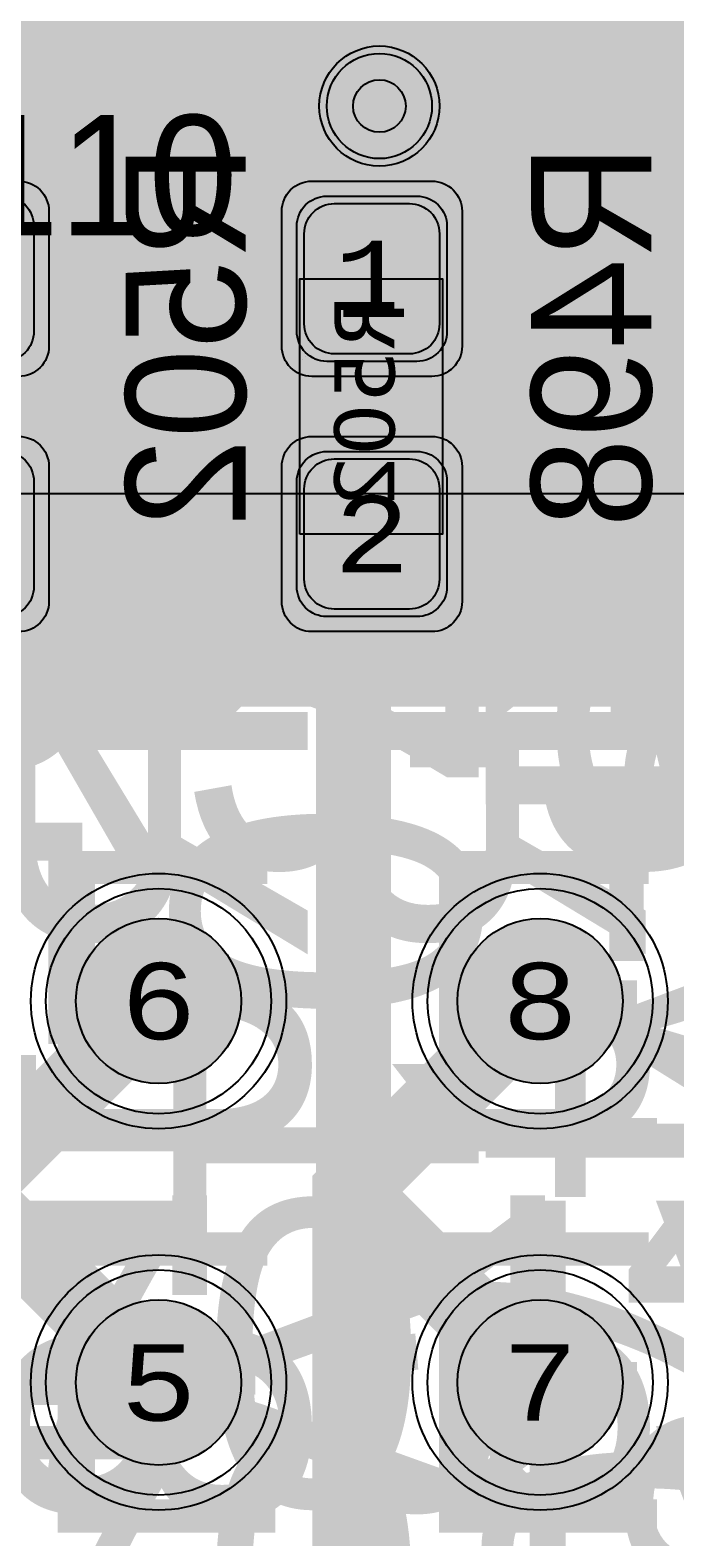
# Model space of a CAD drawing. Extents: x -28 to 199, y -61 to 255.
# Drawn here: x 114.97 to 119.27, y 143.47 to 153.51 of the extents above; entities that cross this region are included whole.
import ezdxf
from ezdxf.enums import TextEntityAlignment as Align

# ---------------------------------------------------------------- set-up
doc = ezdxf.new("R2010")
doc.units = 0
doc.header["$MEASUREMENT"] = 0
for name, color, linetype in [('ASSEMBLY_OUTLINES_BTM', 191, 'CONTINUOUS'), ('ASSEMBLY_OUTLINES_TOP', 102, 'CONTINUOUS'), ('ASSEMBLY_PART_NUMBERS_BTM', 191, 'CONTINUOUS'), ('ASSEMBLY_PART_NUMBERS_TOP', 102, 'CONTINUOUS'), ('ASSEMBLY_REF_DES_BTM', 191, 'CONTINUOUS'), ('DRILL_DRAWING', 21, 'CONTINUOUS'), ('GENERATED_SILKSCREEN_BTM', 255, 'CONTINUOUS'), ('GENERATED_SILKSCREEN_TOP', 140, 'CONTINUOUS'), ('PART_HOLES_LAYER_2', 30, 'CONTINUOUS'), ('PART_HOLES_LAYER_3', 30, 'CONTINUOUS'), ('PART_HOLES_LAYER_BOTTOM', 30, 'CONTINUOUS'), ('PART_HOLES_LAYER_TOP', 30, 'CONTINUOUS'), ('PART_PADS_LAYER_2', 230, 'CONTINUOUS'), ('PART_PADS_LAYER_3', 81, 'CONTINUOUS'), ('PART_PADS_LAYER_BOTTOM', 10, 'CONTINUOUS'), ('PART_PADS_LAYER_TOP', 150, 'CONTINUOUS'), ('PART_PADS_SMD_BTM', 10, 'CONTINUOUS'), ('PIN_NUMBERS_BTM', 8, 'CONTINUOUS'), ('PIN_NUMBERS_TOP', 8, 'CONTINUOUS'), ('PLACEMENT_OUTLINES_BTM', 222, 'CONTINUOUS'), ('PLACEMENT_OUTLINES_TOP', 130, 'CONTINUOUS'), ('PLANE_DATA_LAYER_TOP', 150, 'CONTINUOUS'), ('PLANE_SHAPES_LAYER_2', 230, 'CONTINUOUS'), ('PLANE_SHAPES_LAYER_3', 81, 'CONTINUOUS'), ('PLANE_SHAPES_LAYER_TOP', 150, 'CONTINUOUS'), ('SILKSCREEN_OUTLINES_BTM', 211, 'CONTINUOUS'), ('SILKSCREEN_OUTLINES_TOP', 150, 'CONTINUOUS'), ('SILKSCREEN_REF_DES_BTM', 211, 'CONTINUOUS'), ('SILKSCREEN_REF_DES_TOP', 150, 'CONTINUOUS'), ('SOLDERMASK_PADS_BTM', 12, 'CONTINUOUS'), ('SOLDERMASK_PADS_TOP', 180, 'CONTINUOUS'), ('SOLDERPASTE_PADS_BTM', 12, 'CONTINUOUS'), ('TRACES_LAYER_3', 81, 'CONTINUOUS'), ('TRACES_LAYER_BOTTOM', 10, 'CONTINUOUS'), ('TRACES_LAYER_TOP', 150, 'CONTINUOUS'), ('VIA_HOLES_LAYER_2', 30, 'CONTINUOUS'), ('VIA_HOLES_LAYER_3', 30, 'CONTINUOUS'), ('VIA_HOLES_LAYER_BOTTOM', 30, 'CONTINUOUS'), ('VIA_HOLES_LAYER_TOP', 30, 'CONTINUOUS'), ('VIA_PADS_LAYER_2', 230, 'CONTINUOUS'), ('VIA_PADS_LAYER_3', 81, 'CONTINUOUS'), ('VIA_PADS_LAYER_BOTTOM', 10, 'CONTINUOUS'), ('VIA_PADS_LAYER_TOP', 150, 'CONTINUOUS')]:
    doc.layers.add(name, color=color, linetype=linetype)
doc.styles.add('COURIER_NEW', font='COUR.TTF')
doc.styles.add('VERDANA', font='verdana.TTF')
doc.styles.add('VERIBEST_GERBER_0', font='txt')

msp = doc.modelspace()

# ---------------------------------------------------------------- hatches: boundary and pattern name
at = {"layer": 'PART_HOLES_LAYER_2'}
h = msp.add_hatch(color=256, dxfattribs=at)
edge = h.paths.add_edge_path()
edge.add_arc((115.83, 147.04), 0.55, 0, 360)
h = msp.add_hatch(color=256, dxfattribs=at)
edge = h.paths.add_edge_path()
edge.add_arc((118.37, 147.04), 0.55, 0, 360)
h = msp.add_hatch(color=256, dxfattribs=at)
edge = h.paths.add_edge_path()
edge.add_arc((115.83, 144.5), 0.55, 0, 360)
h = msp.add_hatch(color=256, dxfattribs=at)
edge = h.paths.add_edge_path()
edge.add_arc((118.37, 144.5), 0.55, 0, 360)
at = {"layer": 'PART_HOLES_LAYER_3'}
h = msp.add_hatch(color=256, dxfattribs=at)
edge = h.paths.add_edge_path()
edge.add_arc((115.83, 147.04), 0.55, 0, 360)
h = msp.add_hatch(color=256, dxfattribs=at)
edge = h.paths.add_edge_path()
edge.add_arc((118.37, 147.04), 0.55, 0, 360)
h = msp.add_hatch(color=256, dxfattribs=at)
edge = h.paths.add_edge_path()
edge.add_arc((115.83, 144.5), 0.55, 0, 360)
h = msp.add_hatch(color=256, dxfattribs=at)
edge = h.paths.add_edge_path()
edge.add_arc((118.37, 144.5), 0.55, 0, 360)
at = {"layer": 'PART_HOLES_LAYER_BOTTOM'}
h = msp.add_hatch(color=256, dxfattribs=at)
edge = h.paths.add_edge_path()
edge.add_arc((115.83, 147.04), 0.55, 0, 360)
h = msp.add_hatch(color=256, dxfattribs=at)
edge = h.paths.add_edge_path()
edge.add_arc((118.37, 147.04), 0.55, 0, 360)
h = msp.add_hatch(color=256, dxfattribs=at)
edge = h.paths.add_edge_path()
edge.add_arc((115.83, 144.5), 0.55, 0, 360)
h = msp.add_hatch(color=256, dxfattribs=at)
edge = h.paths.add_edge_path()
edge.add_arc((118.37, 144.5), 0.55, 0, 360)
at = {"layer": 'PART_HOLES_LAYER_TOP'}
h = msp.add_hatch(color=256, dxfattribs=at)
edge = h.paths.add_edge_path()
edge.add_arc((115.83, 147.04), 0.55, 0, 360)
h = msp.add_hatch(color=256, dxfattribs=at)
edge = h.paths.add_edge_path()
edge.add_arc((118.37, 147.04), 0.55, 0, 360)
h = msp.add_hatch(color=256, dxfattribs=at)
edge = h.paths.add_edge_path()
edge.add_arc((115.83, 144.5), 0.55, 0, 360)
h = msp.add_hatch(color=256, dxfattribs=at)
edge = h.paths.add_edge_path()
edge.add_arc((118.37, 144.5), 0.55, 0, 360)
at = {"layer": 'PLANE_DATA_LAYER_TOP'}
h = msp.add_hatch(color=256, dxfattribs=at)
h.paths.add_polyline_path([(133, 153.853893, -0.1385740107174842), (132.988731, 153.814013, 0.2825710428868531), (132.988731, 153.185987, -0.1385740107174842), (133, 153.146107), (133, 152.850505, -0.198909955685367), (132.977682, 152.796624), (132.047111, 151.866053, 0.1989122151386141), (131.900664, 151.5125), (131.900664, 149.0762, -0.414213562373095), (131.824464, 149), (116.917122, 149, -0.414213562373095), (116.840922, 149.0762), (116.840922, 149.076201, -0.1989099556853327), (116.86324, 149.130082), (120.011716, 152.278558, -0.2121765103081674), (120.069475, 152.300777, 2.5994044520858672), (119.500777, 152.869475, -0.0127260232625864), (119.500876, 152.865598), (119.500876, 152.865597, -0.1989099556854013), (119.478558, 152.811716), (116.06616, 149.399318, -0.1989133663344485), (116.012278, 149.377), (114.8262, 149.377, -0.414213562373095), (114.75, 149.4532), (114.75, 149.885279, -0.1989099556853327), (114.772318, 149.93916), (117.211716, 152.378558, -0.2121765103082757), (117.269475, 152.400777, 2.5994044520858672), (116.700777, 152.969475, -0.012726023262584), (116.700876, 152.965598), (116.700876, 152.965597, -0.1989099556853327), (116.678558, 152.911716), (114.880082, 151.11324, -0.6681819935815162), (114.75, 151.167121), (114.75, 155.5988, -0.414213562373095), (114.8262, 155.675), (115.246078, 155.675, -0.1860894746345807), (115.29723, 155.65528, 0.1771017640591394), (115.679123, 155.500363, -0.3837047465437007), (115.752483, 155.429575, 0.9653635895788941), (117.75, 155.499999), (117.75, 155.5, 0.4499914754165076), (116.6297, 156.492737, -0.678160657795134), (116.561875, 156.617022, 0.1458601094872009), (116.696178, 156.932387, -0.381510988498814), (116.771893, 157), (121.010758, 157, -0.5383921361414895), (121.080801, 156.893793, 1.2260197911428208), (123, 156.5), (123, 156.500003, 0.0155953760003394), (122.998055, 156.562339, -0.0155850900867968), (122.997907, 156.567086), (122.997907, 156.56709, -0.6681819935816116), (123.127989, 156.620971), (125.050682, 154.698278, -0.1989099556853327), (125.073, 154.644397), (125.073, 153.551853, -0.2121757463619228), (125.04787, 153.4953, 0.2121743865971751), (124.85, 153.050001), (124.85, 153.05, 0.9999999999999999), (126.05, 153.05), (126.05, 153.050001, 0.2121743865971751), (125.85213, 153.4953, -0.212175746361959), (125.827, 153.551853), (125.827, 154.685964, -0.1107558287851341), (125.834298, 154.718505, 0.110755040111671), (125.875, 154.899999), (125.875, 154.9, 0.1989121882725186), (125.75052, 155.20052), (124.081122, 156.869918, -0.1989099556853327), (124.058804, 156.923799), (124.058804, 156.9238, -0.414213562373095), (124.135004, 157), (125.760758, 157, -0.5383921361414895), (125.830801, 156.893793, 1.5163124244314565), (127.669199, 156.893793, -0.5383921361414894), (127.739242, 157), (128.1738, 157, -0.414213562373095), (128.25, 156.9238), (128.25, 156.3, 0.414213562373095), (128.7, 155.85), (129.3, 155.85, 0.414213562373095), (129.75, 156.3), (129.75, 156.9238, -0.414213562373095), (129.8262, 157), (130.5238, 157, -0.414213562373095), (130.6, 156.9238), (130.6, 156.7, 0.414213562373095), (131.05, 156.25), (131.75, 156.25, 0.3241649784330002), (132.177594, 156.559774, -0.7244577928817454), (132.322406, 156.559774, 0.3241649784330001), (132.75, 156.25), (132.9238, 156.25, -0.414213562373095), (133, 156.1738)], flags=0)
h.paths.add_polyline_path([(129.20000000000002, 153.2, -0.9999999999999999), (130.4, 153.2, -0.9999999999999999)], flags=0)
h.paths.add_polyline_path([(130.9, 153.5, -0.9999999999999999), (132.1, 153.5, -0.9999999999999999)], flags=0)
at = {"layer": 'PLANE_SHAPES_LAYER_2'}
h = msp.add_hatch(color=256, dxfattribs=at)
h.paths.add_polyline_path([(169.5, 129.25), (149.5, 129.25), (142.25, 122), (142.25, 90.5), (147.5, 90.5), (147.5, 80), (154, 80), (154, 69.25), (131.75, 69.25), (131.75, 73.25), (121.25, 73.25), (121.25, 81), (110.5, 81), (110.5, 125.75), (106.5, 125.75), (106.5, 128.75), (93.5, 128.75), (93.5, 120.25), (91.75, 120.25), (91.75, 121.5), (80, 121.5), (80, 118.25), (73.25, 118.25), (73.25, 124.5), (67.5, 124.5), (67.5, 128), (57.75, 128), (57.75, 120.25), (55.25, 120.25), (55.25, 121.5), (47.5, 121.5), (47.5, 119), (35, 119), (35, 134.75), (32.75, 134.75), (32.75, 159.75), (29.25, 159.75), (29.25, 175.25), (22.5, 175.25), (22.5, 195.25), (17.25, 195.25), (17.25, 198), (22.5, 198), (22.5, 216.5), (40.25, 216.5), (40.25, 235.5), (54.5, 235.5), (54.5, 254), (87.25, 254), (87.25, 236.25), (86.25, 236.25), (86.25, 228.75), (81, 228.75), (81, 218.75), (95.25, 218.75), (95.25, 194.5), (87, 194.5), (87, 172), (131.1, 172), (131.1, 208.75), (115.5, 208.75), (115.5, 213.75), (106.75, 213.75), (106.75, 218.75), (110.25, 222.25), (110.25, 226.25), (142.5, 226.25), (142.5, 221.5), (160.5, 221.5), (160.5, 240.75), (169.5, 240.75)])
h.paths.add_polyline_path([(35.5, 149.5), (41.75, 149.5), (41.75, 152), (39.25, 152), (39.25, 154), (37.75, 154), (37.75, 152), (35.5, 152)], flags=16)
h.paths.add_polyline_path([(37.5, 125.75), (37.5, 128.75), (42.75, 128.75), (42.75, 125.75)], flags=16)
h.paths.add_polyline_path([(52, 127.75), (52, 130.75), (54.25, 130.75), (54.25, 127.75)], flags=16)
h.paths.add_polyline_path([(50.75, 219.5), (50.75, 226.5), (71.75, 226.5), (71.75, 219.5)], flags=16)
h.paths.add_polyline_path([(66.5, 150.75), (66.5, 177.5), (72.25, 177.5), (72.25, 150.75)], flags=16)
h.paths.add_polyline_path([(47.25, 185.25), (73, 185.25), (73, 188.25), (70.25, 188.25), (70.25, 191), (47.25, 191)], flags=16)
h.paths.add_polyline_path([(84.5, 208), (84.5, 212.75), (85, 212.75), (85, 208)], flags=16)
h.paths.add_polyline_path([(61.5, 137.25), (87.75, 137.25), (87.75, 140.5), (84.75, 140.5), (84.75, 143), (61.5, 143)], flags=16)
h.paths.add_polyline_path([(88.75, 127), (88.75, 130), (91, 130), (91, 127)], flags=16)
h.paths.add_polyline_path([(85.5, 130.25), (85.5, 132.5), (91, 132.5), (91, 130.25)], flags=16)
h.paths.add_polyline_path([(108.75, 142.25), (135.75, 142.25), (135.75, 145.75), (132.25, 145.75), (132.25, 149), (108.75, 149)], flags=16)
h.paths.add_polyline_path([(114.25, 126.75), (140.75, 126.75), (140.75, 129.75), (137.25, 129.75), (137.25, 133), (114.25, 133)], flags=16)
h.paths.add_polyline_path([(155.25, 180.25), (166.25, 180.25), (166.25, 186.25), (152.25, 186.25), (152.25, 183), (155.25, 183)], flags=16)
at = {"layer": 'PLANE_SHAPES_LAYER_3'}
h = msp.add_hatch(color=256, dxfattribs=at)
h.paths.add_polyline_path([(169.5, 129.25), (149.5, 129.25), (142.25, 122), (142.25, 90.5), (147.5, 90.5), (147.5, 80), (154, 80), (154, 69.25), (131.75, 69.25), (131.75, 73.25), (121.25, 73.25), (121.25, 81), (110.5, 81), (110.5, 125.75), (106.5, 125.75), (106.5, 128.75), (93.5, 128.75), (93.5, 120.25), (91.75, 120.25), (91.75, 121.5), (80, 121.5), (80, 118.25), (73.25, 118.25), (73.25, 124.5), (67.5, 124.5), (67.5, 127.75), (58.25, 127.75), (58.25, 130.25), (88.75, 130.25), (88.75, 127), (91, 127), (91, 132.5), (55, 132.5), (55, 131.25), (52, 131.25), (52, 127.75), (55, 127.75), (55, 127.25), (57.75, 127.25), (57.75, 120.25), (55.25, 120.25), (55.25, 121.5), (47.5, 121.5), (47.5, 119), (35, 119), (35, 134.75), (32.75, 134.75), (32.75, 159.75), (29.25, 159.75), (29.25, 175.25), (22.5, 175.25), (22.5, 195.25), (17.25, 195.25), (17.25, 198), (22.5, 198), (22.5, 216.5), (40.25, 216.5), (40.25, 235.5), (54.5, 235.5), (54.5, 254), (87.25, 254), (87.25, 236.25), (86.25, 236.25), (86.25, 228.75), (81, 228.75), (81, 218.75), (95.25, 218.75), (95.25, 194.5), (87, 194.5), (87, 172), (131.1, 172), (131.1, 208.75), (115.5, 208.75), (115.5, 213.75), (106.75, 213.75), (106.75, 218.75), (110.25, 222.25), (110.25, 226.25), (142.5, 226.25), (142.5, 221.5), (160.5, 221.5), (160.5, 240.75), (169.5, 240.75)])
h.paths.add_polyline_path([(35.5, 149.5), (41.75, 149.5), (41.75, 152), (39.25, 152), (39.25, 154), (37.75, 154), (37.75, 152), (35.5, 152)], flags=16)
h.paths.add_polyline_path([(37.5, 125.75), (37.5, 128.75), (42.75, 128.75), (42.75, 125.75)], flags=16)
h.paths.add_polyline_path([(50.75, 219.5), (50.75, 226.5), (71.75, 226.5), (71.75, 219.5)], flags=16)
h.paths.add_polyline_path([(66.5, 150.75), (66.5, 177.5), (72.25, 177.5), (72.25, 150.75)], flags=16)
h.paths.add_polyline_path([(47.25, 185.25), (73, 185.25), (73, 188.25), (70.25, 188.25), (70.25, 191), (47.25, 191)], flags=16)
h.paths.add_polyline_path([(84.5, 208), (84.5, 212.75), (85, 212.75), (85, 208)], flags=16)
h.paths.add_polyline_path([(61.5, 137.25), (87.75, 137.25), (87.75, 140.5), (84.75, 140.5), (84.75, 143), (61.5, 143)], flags=16)
h.paths.add_polyline_path([(108.75, 142.25), (135.75, 142.25), (135.75, 145.75), (132.25, 145.75), (132.25, 149), (108.75, 149)], flags=16)
h.paths.add_polyline_path([(114.25, 126.75), (140.75, 126.75), (140.75, 129.75), (137.25, 129.75), (137.25, 133), (114.25, 133)], flags=16)
h.paths.add_polyline_path([(155.25, 180.25), (166.25, 180.25), (166.25, 186.25), (152.25, 186.25), (152.25, 183), (155.25, 183)], flags=16)
at = {"layer": 'VIA_HOLES_LAYER_2'}
h = msp.add_hatch(color=256, dxfattribs=at)
edge = h.paths.add_edge_path()
edge.add_arc((117.3, 153), 0.175, 0, 360)
at = {"layer": 'VIA_HOLES_LAYER_3'}
h = msp.add_hatch(color=256, dxfattribs=at)
edge = h.paths.add_edge_path()
edge.add_arc((117.3, 153), 0.175, 0, 360)
at = {"layer": 'VIA_HOLES_LAYER_BOTTOM'}
h = msp.add_hatch(color=256, dxfattribs=at)
edge = h.paths.add_edge_path()
edge.add_arc((117.3, 153), 0.175, 0, 360)
at = {"layer": 'VIA_HOLES_LAYER_TOP'}
h = msp.add_hatch(color=256, dxfattribs=at)
edge = h.paths.add_edge_path()
edge.add_arc((117.3, 153), 0.175, 0, 360)

# ---------------------------------------------------------------- linework, layer by layer
at = {"layer": 'ASSEMBLY_OUTLINES_BTM'}
msp.add_lwpolyline([(116.77, 150.15), (116.77, 151.85), (117.72, 151.85), (117.72, 150.15)], close=True, dxfattribs=at)
at = {"layer": 'ASSEMBLY_OUTLINES_TOP', "const_width": 0.2}
msp.add_lwpolyline([(105.58, 141.12), (105.58, 150.42), (138.78, 150.42), (138.78, 141.12)], close=True, dxfattribs=at)
at = {"layer": 'GENERATED_SILKSCREEN_BTM', "const_width": 0.15}
for points in [[(115.9108, 152.0756), (115.9092, 152.0732), (115.9052, 152.0724), (115.9012, 152.07), (115.8972, 152.07), (115.7324, 152.07), (115.7284, 152.07), (115.726, 152.0724), (115.7236, 152.0724), (115.7228, 152.0732), (115.722, 152.074), (115.7196, 152.0756), (115.61, 152.2116), (115.6084, 152.2156), (115.6076, 152.218), (115.6068, 152.222), (115.6068, 152.6252), (115.6084, 152.6324), (115.6124, 152.6364), (115.6172, 152.6412), (115.6228, 152.6428), (116.3908, 152.6428), (116.3972, 152.6412), (116.4012, 152.6372), (116.4036, 152.6324), (116.4044, 152.6268), (116.4036, 152.6204), (116.4012, 152.6148), (116.3972, 152.6108), (116.3908, 152.6092), (116.0228, 152.6092), (116.0228, 152.2332), (116.3956, 152.102), (116.4012, 152.0988), (116.4044, 152.0932), (116.4052, 152.0868), (116.4036, 152.082), (116.4012, 152.0772), (116.3964, 152.0732), (116.3916, 152.0708), (116.3852, 152.0724), (116.0124, 152.2036), (115.9108, 152.0756)], [(118.6108, 152.0752), (118.6092, 152.0728), (118.6052, 152.072), (118.6012, 152.0696), (118.5972, 152.0696), (118.4324, 152.0696), (118.4284, 152.0696), (118.426, 152.072), (118.4236, 152.072), (118.4228, 152.0728), (118.422, 152.0736), (118.4196, 152.0752), (118.31, 152.2112), (118.3084, 152.2152), (118.3076, 152.2176), (118.3068, 152.2216), (118.3068, 152.6248), (118.3084, 152.632), (118.3124, 152.636), (118.3172, 152.6408), (118.3228, 152.6424), (119.0908, 152.6424), (119.0972, 152.6408), (119.1012, 152.6368), (119.1036, 152.632), (119.1044, 152.6264), (119.1036, 152.62), (119.1012, 152.6144), (119.0972, 152.6104), (119.0908, 152.6088), (118.7228, 152.6088), (118.7228, 152.2328), (119.0956, 152.1016), (119.1012, 152.0984), (119.1044, 152.0928), (119.1052, 152.0864), (119.1036, 152.0816), (119.1012, 152.0768), (119.0964, 152.0728), (119.0916, 152.0704), (119.0852, 152.072), (118.7124, 152.2032), (118.6108, 152.0752)], [(115.6396, 152.6092), (115.6396, 152.226), (115.7404, 152.102), (115.8892, 152.102), (115.9908, 152.226), (115.9908, 152.6092), (115.6396, 152.6092)], [(118.3396, 152.6088), (118.3396, 152.2256), (118.4404, 152.1016), (118.5892, 152.1016), (118.6908, 152.2256), (118.6908, 152.6088), (118.3396, 152.6088)], [(115.882, 151.7356), (115.8828, 151.7388), (115.8836, 151.7412), (115.8852, 151.7444), (115.9732, 151.8532), (115.6396, 151.8532), (115.6396, 151.3308), (115.638, 151.3252), (115.6348, 151.3204), (115.6292, 151.318), (115.6236, 151.3172), (115.6172, 151.318), (115.6116, 151.3204), (115.6084, 151.3252), (115.6068, 151.3308), (115.6068, 151.8708), (115.6084, 151.8764), (115.6124, 151.8804), (115.6172, 151.8852), (115.6228, 151.8868), (116.0076, 151.8868), (116.0132, 151.886), (116.0172, 151.8836), (116.0196, 151.8804), (116.0212, 151.8748), (116.0228, 151.8708), (116.0236, 151.8676), (116.0228, 151.8636), (116.0204, 151.8604), (115.914, 151.73), (115.914, 151.4716), (116.0156, 151.3468), (116.2732, 151.3468), (116.3732, 151.4716), (116.3732, 151.73), (116.2676, 151.8604), (116.2652, 151.866), (116.2652, 151.8708), (116.2684, 151.8756), (116.2724, 151.8804), (116.278, 151.8836), (116.2836, 151.8844), (116.2868, 151.8844), (116.2892, 151.8836), (116.2932, 151.8796), (116.4036, 151.7444), (116.4052, 151.742), (116.4052, 151.7388), (116.4068, 151.7356), (116.4068, 151.466), (116.4068, 151.4636), (116.406, 151.4628), (116.406, 151.462), (116.4052, 151.4604), (116.4052, 151.4588), (116.4036, 151.4556), (116.2932, 151.3204), (116.2908, 151.318), (116.2892, 151.3172), (116.2844, 151.3156), (116.2812, 151.3148), (116.0076, 151.3148), (116.0044, 151.3156), (115.9996, 151.3172), (115.998, 151.3172), (115.9972, 151.318), (115.9956, 151.3196), (115.994, 151.3204), (115.8852, 151.4556), (115.8836, 151.4596), (115.8828, 151.462), (115.882, 151.466), (115.882, 151.7356)], [(119.0908, 151.4), (119.0972, 151.3992), (119.1012, 151.3952), (119.1036, 151.3896), (119.1044, 151.384), (119.1036, 151.3784), (119.1012, 151.3736), (119.0972, 151.3696), (119.0908, 151.368), (118.8484, 151.368), (118.8484, 151.3304), (118.8468, 151.3248), (118.8436, 151.32), (118.838, 151.3176), (118.8324, 151.3168), (118.826, 151.3176), (118.8204, 151.32), (118.8164, 151.3248), (118.8156, 151.3304), (118.8156, 151.368), (118.3452, 151.368), (118.3412, 151.3688), (118.338, 151.3704), (118.3348, 151.3744), (118.3324, 151.3784), (118.3308, 151.3832), (118.33, 151.388), (118.3308, 151.392), (118.334, 151.396), (118.8196, 151.8816), (118.8244, 151.8848), (118.8292, 151.8864), (118.834, 151.8856), (118.8396, 151.8824), (118.8436, 151.8808), (118.846, 151.8776), (118.8476, 151.8744), (118.8484, 151.8704), (118.8484, 151.4), (119.0908, 151.4)], [(118.8156, 151.8304), (118.386, 151.4), (118.8156, 151.4), (118.8156, 151.8304)], [(115.7196, 151.1228), (115.61, 150.9884), (115.6092, 150.9852), (115.6084, 150.9828), (115.6076, 150.982), (115.6068, 150.9788), (115.6068, 150.7092), (115.6076, 150.706), (115.6076, 150.7052), (115.6084, 150.7044), (115.6092, 150.702), (115.61, 150.6988), (115.7196, 150.5644), (115.7236, 150.562), (115.7268, 150.5612), (115.7292, 150.5596), (115.7324, 150.5588), (116.2812, 150.5588), (116.2836, 150.5596), (116.2892, 150.5612), (116.2908, 150.562), (116.294, 150.5644), (116.4036, 150.6988), (116.4044, 150.702), (116.4052, 150.7036), (116.406, 150.7052), (116.4068, 150.7068), (116.4068, 150.7092), (116.4068, 150.9788), (116.406, 150.982), (116.4052, 150.9852), (116.4036, 150.9884), (116.294, 151.1228), (116.2924, 151.1244), (116.2916, 151.126), (116.2892, 151.1276), (116.2836, 151.1292), (116.2812, 151.13), (115.7324, 151.13), (115.7292, 151.1292), (115.7268, 151.1276), (115.7236, 151.126), (115.7196, 151.1228)], [(119.1036, 150.988), (118.994, 151.1224), (118.99, 151.1264), (118.9852, 151.1272), (118.9796, 151.1264), (118.974, 151.1232), (118.97, 151.12), (118.9668, 151.1144), (118.966, 151.1096), (118.9676, 151.104), (119.074, 150.9736), (119.074, 150.7152), (118.9732, 150.5904), (118.686, 150.5904), (118.774, 150.6992), (118.7756, 150.7024), (118.7764, 150.7032), (118.7772, 150.7056), (118.7772, 150.7088), (118.7772, 150.9784), (118.7772, 150.9816), (118.7756, 150.9864), (118.774, 150.988), (118.6652, 151.1224), (118.6644, 151.124), (118.6628, 151.1256), (118.6604, 151.1272), (118.6548, 151.1288), (118.6516, 151.1296), (118.4324, 151.1296), (118.4284, 151.1288), (118.4252, 151.1272), (118.4228, 151.1256), (118.422, 151.124), (118.4196, 151.1224), (118.31, 150.988), (118.3092, 150.9848), (118.3084, 150.9824), (118.3076, 150.9816), (118.3068, 150.9784), (118.3068, 150.7088), (118.3076, 150.7056), (118.3076, 150.7048), (118.3084, 150.704), (118.3092, 150.7016), (118.31, 150.6984), (118.4196, 150.564), (118.4236, 150.5616), (118.4268, 150.5608), (118.4292, 150.5592), (118.4324, 150.5584), (118.9812, 150.5584), (118.9836, 150.5592), (118.9892, 150.5608), (118.9908, 150.5616), (118.994, 150.564), (119.1036, 150.6984), (119.1052, 150.7024), (119.106, 150.7032), (119.106, 150.7048), (119.1068, 150.7064), (119.1068, 150.7072), (119.1068, 150.7088), (119.1068, 150.9784), (119.106, 150.9816), (119.1052, 150.9848), (119.1036, 150.988)], [(115.7404, 151.0972), (116.2732, 151.0972), (116.3132, 151.05), (115.682, 150.6628), (115.6396, 150.7156), (115.6396, 150.974), (115.7404, 151.0972)], [(118.4404, 151.0968), (118.6436, 151.0968), (118.7452, 150.9736), (118.7452, 150.7152), (118.6436, 150.5904), (118.4404, 150.5904), (118.3396, 150.7152), (118.3396, 150.9736), (118.4404, 151.0968)], [(116.334, 151.0244), (116.374, 150.974), (116.374, 150.7156), (116.2732, 150.5908), (115.7404, 150.5908), (115.7028, 150.638), (116.334, 151.0244)], [(115.61, 149.9428), (115.7196, 149.8084), (115.7236, 149.806), (115.7268, 149.8052), (115.7292, 149.8036), (115.7324, 149.8028), (115.842, 149.8028), (115.8444, 149.8036), (115.85, 149.8052), (115.854, 149.806), (115.8556, 149.8084), (116.2884, 150.3412), (116.374, 150.3412), (116.374, 149.8188), (116.3756, 149.8132), (116.3788, 149.8084), (116.3844, 149.806), (116.3908, 149.8052), (116.3964, 149.806), (116.402, 149.8084), (116.4052, 149.8132), (116.4068, 149.8188), (116.4068, 150.358), (116.4052, 150.3644), (116.4012, 150.3684), (116.3972, 150.3724), (116.3908, 150.374), (116.2812, 150.374), (116.2788, 150.3732), (116.2732, 150.3716), (116.2708, 150.37), (116.2692, 150.3684), (116.2676, 150.3668), (115.834, 149.8348), (115.7404, 149.8348), (115.6396, 149.9596), (115.6396, 150.218), (115.746, 150.3484), (115.7476, 150.354), (115.7468, 150.3588), (115.7444, 150.3644), (115.7396, 150.3676), (115.7348, 150.3708), (115.7292, 150.3716), (115.7236, 150.3708), (115.7196, 150.3668), (115.61, 150.2324), (115.6092, 150.2292), (115.6084, 150.2268), (115.6076, 150.226), (115.6068, 150.2228), (115.6068, 149.9532), (115.6076, 149.95), (115.6076, 149.9492), (115.6084, 149.9484), (115.6092, 149.946), (115.61, 149.9428)], [(118.602, 149.8368), (118.6788, 149.8624), (118.7556, 149.8368), (118.758, 149.8368), (118.7612, 149.836), (119.0084, 149.836), (119.0108, 149.836), (119.0132, 149.8368), (119.0164, 149.8376), (119.0196, 149.8408), (119.102, 149.9208), (119.1052, 149.924), (119.106, 149.9288), (119.1068, 149.932), (119.1068, 150.2256), (119.1068, 150.228), (119.106, 150.2304), (119.1052, 150.2336), (119.102, 150.2368), (119.0196, 150.3168), (119.0164, 150.32), (119.0132, 150.3216), (119.0084, 150.3216), (118.7612, 150.3216), (118.758, 150.3216), (118.7564, 150.3216), (118.7556, 150.3208), (118.6788, 150.2952), (118.602, 150.3208), (118.6012, 150.3216), (118.5964, 150.3216), (118.4044, 150.3216), (118.4012, 150.3216), (118.3972, 150.32), (118.3932, 150.3168), (118.3108, 150.2368), (118.3084, 150.2336), (118.3076, 150.2304), (118.3068, 150.228), (118.3068, 150.2256), (118.3068, 149.932), (118.3076, 149.9288), (118.3084, 149.924), (118.3108, 149.9208), (118.3932, 149.8408), (118.398, 149.8376), (118.4012, 149.8368), (118.4044, 149.836), (118.5964, 149.836), (118.5996, 149.836), (118.6012, 149.8368), (118.602, 149.8368)], [(118.4132, 150.2896), (118.5948, 150.2896), (118.6636, 150.268), (118.6636, 149.8912), (118.5948, 149.868), (118.4132, 149.868), (118.3396, 149.9384), (118.3396, 150.2176), (118.4132, 150.2896)], [(118.7644, 150.2896), (119.0012, 150.2896), (119.074, 150.2176), (119.074, 149.9384), (119.0012, 149.868), (118.7644, 149.868), (118.6956, 149.8912), (118.6956, 150.268), (118.7644, 150.2896)]]:
    msp.add_lwpolyline(points, dxfattribs=at)
for points in [[(114.970005, 150.716156, 1.1642e-05), (114.969995, 150.716164), (114.969995, 151.283836, 1.1642e-05), (114.970005, 151.283844), (114.970005, 150.716156)], [(116.770005, 150.707911, 1.22306e-05), (116.769995, 150.707902), (116.769995, 151.292098, 1.22306e-05), (116.770005, 151.292089), (116.770005, 150.707911)], [(117.720005, 150.716156, 1.1642e-05), (117.719995, 150.716164), (117.719995, 151.283836, 1.1642e-05), (117.720005, 151.283844), (117.720005, 150.716156)]]:
    msp.add_lwpolyline(points, format="xyb", dxfattribs=at)
at = {"layer": 'GENERATED_SILKSCREEN_TOP', "const_width": 0.15}
for points in [[(114.7912, 152.6808), (114.9192, 152.86), (114.9192, 152.1592), (114.7792, 152.1592)], [(115.5072, 152.1592), (115.5008, 152.1576), (115.4976, 152.1544), (115.4952, 152.1488), (115.4944, 152.1424), (115.4952, 152.1368), (115.4976, 152.1312), (115.5008, 152.1272), (115.5072, 152.1264), (115.8192, 152.1264), (115.8248, 152.1272), (115.8296, 152.1312), (115.832, 152.1368), (115.8328, 152.1424), (115.832, 152.1488), (115.8296, 152.1544), (115.8248, 152.1576), (115.8192, 152.1592), (115.6784, 152.1592), (115.6784, 152.9104), (115.6776, 152.916), (115.6752, 152.92), (115.6712, 152.9224), (115.6656, 152.9232), (115.6616, 152.924), (115.6576, 152.924), (115.6544, 152.9224), (115.6512, 152.9192), (115.4952, 152.7), (115.4928, 152.6944), (115.4928, 152.6888), (115.4952, 152.684), (115.4992, 152.68), (115.504, 152.6768), (115.5096, 152.6752), (115.5128, 152.6752), (115.5152, 152.676), (115.5192, 152.6808), (115.6472, 152.86), (115.6472, 152.1592), (115.5072, 152.1592)], [(114.7792, 152.1264), (115.0912, 152.1264), (115.0968, 152.1272), (115.1016, 152.1312), (115.104, 152.1368), (115.1048, 152.1424), (115.104, 152.1488), (115.1016, 152.1544), (115.0968, 152.1576), (115.0912, 152.1592), (114.9504, 152.1592), (114.9504, 152.9104), (114.9496, 152.916), (114.9472, 152.92), (114.9432, 152.9224), (114.9376, 152.9232), (114.9336, 152.924), (114.9296, 152.924), (114.9264, 152.9224), (114.9232, 152.9192), (114.7672, 152.7)], [(116.1272, 152.8136), (116.2616, 152.9232), (116.2648, 152.924), (116.2672, 152.9248), (116.268, 152.9256), (116.2712, 152.9264), (116.5408, 152.9264), (116.544, 152.9256), (116.5448, 152.9256), (116.5456, 152.9248), (116.548, 152.924), (116.5512, 152.9232), (116.6856, 152.8136), (116.688, 152.8096), (116.6888, 152.8064), (116.6904, 152.804), (116.6912, 152.8008), (116.6912, 152.252), (116.6904, 152.2496), (116.6888, 152.244), (116.688, 152.2424), (116.6856, 152.2392), (116.5512, 152.1296), (116.548, 152.1288), (116.5464, 152.128), (116.5448, 152.1272), (116.5432, 152.1264), (116.5408, 152.1264), (116.2712, 152.1264), (116.268, 152.1272), (116.2648, 152.128), (116.2616, 152.1296), (116.1272, 152.2392), (116.1256, 152.2408), (116.124, 152.2416), (116.1224, 152.244), (116.1208, 152.2496), (116.12, 152.252), (116.12, 152.8008), (116.1208, 152.804), (116.1224, 152.8064), (116.124, 152.8096), (116.1272, 152.8136)], [(116.1528, 152.7928), (116.1528, 152.26), (116.2, 152.22), (116.5872, 152.8512), (116.5344, 152.8936), (116.276, 152.8936), (116.1528, 152.7928)], [(116.2256, 152.1992), (116.276, 152.1592), (116.5344, 152.1592), (116.6592, 152.26), (116.6592, 152.7928), (116.612, 152.8304), (116.2256, 152.1992)]]:
    msp.add_lwpolyline(points, dxfattribs=at)
msp.add_lwpolyline([(138.780005, 141.12, -0.4142135624), (138.78, 141.119995), (105.58, 141.119995, -0.4142135624), (105.579995, 141.12), (105.579995, 150.42, -0.4142135624), (105.58, 150.420005), (107.080269, 150.420005, 7.9139e-06), (107.080278, 150.419995), (105.580005, 150.419995), (105.580005, 141.120005), (138.779995, 141.120005), (138.779995, 150.419995), (107.719722, 150.419995, 7.9139e-06), (107.719731, 150.420005), (138.78, 150.420005, -0.4142135624), (138.780005, 150.42), (138.780005, 141.12)], format="xyb", dxfattribs=at)
at = {"layer": 'PART_HOLES_LAYER_2'}
for centre in [(115.83, 147.04), (118.37, 147.04), (115.83, 144.5), (118.37, 144.5)]:
    msp.add_circle(centre, 0.55, dxfattribs=at)
at = {"layer": 'PART_HOLES_LAYER_3'}
for centre in [(115.83, 147.04), (118.37, 147.04), (115.83, 144.5), (118.37, 144.5)]:
    msp.add_circle(centre, 0.55, dxfattribs=at)
at = {"layer": 'PART_HOLES_LAYER_BOTTOM'}
for centre in [(115.83, 147.04), (118.37, 147.04), (115.83, 144.5), (118.37, 144.5)]:
    msp.add_circle(centre, 0.55, dxfattribs=at)
at = {"layer": 'PART_HOLES_LAYER_TOP'}
for centre in [(115.83, 147.04), (118.37, 147.04), (115.83, 144.5), (118.37, 144.5)]:
    msp.add_circle(centre, 0.55, dxfattribs=at)
at = {"layer": 'PART_PADS_LAYER_2'}
for centre in [(115.83, 147.04), (118.37, 147.04), (115.83, 144.5), (118.37, 144.5)]:
    msp.add_circle(centre, 0.75, dxfattribs=at)
at = {"layer": 'PART_PADS_LAYER_3'}
for centre in [(115.83, 147.04), (118.37, 147.04), (115.83, 144.5), (118.37, 144.5)]:
    msp.add_circle(centre, 0.75, dxfattribs=at)
at = {"layer": 'PART_PADS_LAYER_BOTTOM'}
for centre in [(115.83, 147.04), (118.37, 147.04), (115.83, 144.5), (118.37, 144.5)]:
    msp.add_circle(centre, 0.75, dxfattribs=at)
at = {"layer": 'PART_PADS_LAYER_TOP'}
for centre in [(115.83, 147.04), (118.37, 147.04), (115.83, 144.5), (118.37, 144.5)]:
    msp.add_circle(centre, 0.75, dxfattribs=at)
at = {"layer": 'PART_PADS_SMD_BTM'}
for points in [[(114.8, 152.4, -0.4142135624), (115, 152.2), (115, 151.5, -0.4142135624), (114.8, 151.3), (114.2, 151.3, -0.4142135624), (114, 151.5), (114, 152.2, -0.4142135624), (114.2, 152.4)], [(117.55, 152.4, -0.4142135624), (117.75, 152.2), (117.75, 151.5, -0.4142135624), (117.55, 151.3), (116.95, 151.3, -0.4142135624), (116.75, 151.5), (116.75, 152.2, -0.4142135624), (116.95, 152.4)], [(114.8, 150.7, -0.4142135624), (115, 150.5), (115, 149.8, -0.4142135624), (114.8, 149.6), (114.2, 149.6, -0.4142135624), (114, 149.8), (114, 150.5, -0.4142135624), (114.2, 150.7)], [(117.55, 150.7, -0.4142135624), (117.75, 150.5), (117.75, 149.8, -0.4142135624), (117.55, 149.6), (116.95, 149.6, -0.4142135624), (116.75, 149.8), (116.75, 150.5, -0.4142135624), (116.95, 150.7)]]:
    msp.add_lwpolyline(points, format="xyb", close=True, dxfattribs=at)
at = {"layer": 'PLACEMENT_OUTLINES_BTM'}
msp.add_lwpolyline([(116.77, 150.15), (116.77, 151.85), (117.72, 151.85), (117.72, 150.15)], close=True, dxfattribs=at)
at = {"layer": 'PLACEMENT_OUTLINES_TOP'}
msp.add_lwpolyline([(105.58, 141.12), (105.58, 150.42), (138.78, 150.42), (138.78, 141.12)], close=True, dxfattribs=at)
at = {"layer": 'PLANE_SHAPES_LAYER_TOP'}
msp.add_solid([(114.75, 149), (133, 149), (114.75, 157), (133, 157)], dxfattribs=at)
at = {"layer": 'SILKSCREEN_OUTLINES_BTM'}
msp.add_lwpolyline([(116.77, 150.15), (116.77, 151.85), (117.72, 151.85), (117.72, 150.15)], close=True, dxfattribs=at)
at = {"layer": 'SILKSCREEN_OUTLINES_TOP'}
msp.add_lwpolyline([(105.58, 141.12), (105.58, 150.42), (138.78, 150.42), (138.78, 141.12)], close=True, dxfattribs=at)
at = {"layer": 'SOLDERMASK_PADS_BTM'}
for points in [[(114.9, 152.5, -0.4142135624), (115.1, 152.3), (115.1, 151.4, -0.4142135624), (114.9, 151.2), (114.1, 151.2, -0.4142135624), (113.9, 151.4), (113.9, 152.3, -0.4142135624), (114.1, 152.5)], [(117.65, 152.5, -0.4142135624), (117.85, 152.3), (117.85, 151.4, -0.4142135624), (117.65, 151.2), (116.85, 151.2, -0.4142135624), (116.65, 151.4), (116.65, 152.3, -0.4142135624), (116.85, 152.5)], [(114.9, 150.8, -0.4142135624), (115.1, 150.6), (115.1, 149.7, -0.4142135624), (114.9, 149.5), (114.1, 149.5, -0.4142135624), (113.9, 149.7), (113.9, 150.6, -0.4142135624), (114.1, 150.8)], [(117.65, 150.8, -0.4142135624), (117.85, 150.6), (117.85, 149.7, -0.4142135624), (117.65, 149.5), (116.85, 149.5, -0.4142135624), (116.65, 149.7), (116.65, 150.6, -0.4142135624), (116.85, 150.8)]]:
    msp.add_lwpolyline(points, format="xyb", close=True, dxfattribs=at)
for centre in [(115.83, 147.04), (118.37, 147.04), (115.83, 144.5), (118.37, 144.5)]:
    msp.add_circle(centre, 0.85, dxfattribs=at)
at = {"layer": 'SOLDERMASK_PADS_TOP'}
for centre in [(115.83, 147.04), (118.37, 147.04), (115.83, 144.5), (118.37, 144.5)]:
    msp.add_circle(centre, 0.85, dxfattribs=at)
at = {"layer": 'SOLDERPASTE_PADS_BTM'}
for points in [[(117.5, 152.35, -0.4142135624), (117.7, 152.15), (117.7, 151.55, -0.4142135624), (117.5, 151.35), (117, 151.35, -0.4142135624), (116.8, 151.55), (116.8, 152.15, -0.4142135624), (117, 152.35)], [(117.5, 150.65, -0.4142135624), (117.7, 150.45), (117.7, 149.85, -0.4142135624), (117.5, 149.65), (117, 149.65, -0.4142135624), (116.8, 149.85), (116.8, 150.45, -0.4142135624), (117, 150.65)]]:
    msp.add_lwpolyline(points, format="xyb", close=True, dxfattribs=at)
at = {"layer": 'TRACES_LAYER_3', "const_width": 0.5}
msp.add_lwpolyline([(111.1, 151.4), (128, 151.4), (129.8, 153.2)], dxfattribs=at)
at = {"layer": 'TRACES_LAYER_BOTTOM'}
for points, const_width in [([(114.5, 151.85), (115.137291, 152.487291), (115.137291, 152.537291), (117.279329, 154.679329), (122.094084, 154.679329), (126.668245, 159.25349), (126.668245, 162.123116), (125.966361, 162.825), (124.8, 162.825)], 0.254), ([(128.2, 162.175), (129.277, 162.175), (129.479963, 161.972037), (129.479963, 160.903692), (122.560302, 153.984031), (118.284031, 153.984031), (117.3, 153)], 0.254), ([(117.25, 151.85), (117.25, 153.019019), (117.26549, 153.034509), (117.299999, 153), (117.3, 153)], 0.254), ([(114.5, 150.15), (114.5, 145.83), (115.83, 144.5)], 0.5), ([(117.25, 150.15), (117.25, 149.323), (117.127946, 149.200946), (117.127946, 145.742054), (118.37, 144.5)], 0.5)]:
    msp.add_lwpolyline(points, dxfattribs=dict(at, const_width=const_width))
at = {"layer": 'TRACES_LAYER_TOP'}
for points, const_width in [([(87, 135.6), (91.479195, 135.6), (96.556195, 140.677), (101.681014, 140.677), (105.056676, 144.052662), (105.056676, 148.756157), (106.101785, 149.801266), (114.101266, 149.801266), (117.3, 153)], 0.254), ([(120.1, 152.9), (116.2, 149), (107.5, 149)], 0.254), ([(115.5, 138.6), (113.882786, 140.217214), (113.882786, 142.054943), (114.56, 142.732157), (114.56, 145.77), (115.83, 147.04)], 0.5), ([(118.25, 138.6), (117.612709, 139.237291), (117.612709, 139.287291), (117.102488, 139.797512), (117.102488, 145.772488), (118.37, 147.04)], 0.5)]:
    msp.add_lwpolyline(points, dxfattribs=dict(at, const_width=const_width))
at = {"layer": 'VIA_HOLES_LAYER_2'}
msp.add_circle((117.3, 153), 0.175, dxfattribs=at)
at = {"layer": 'VIA_HOLES_LAYER_3'}
msp.add_circle((117.3, 153), 0.175, dxfattribs=at)
at = {"layer": 'VIA_HOLES_LAYER_BOTTOM'}
msp.add_circle((117.3, 153), 0.175, dxfattribs=at)
at = {"layer": 'VIA_HOLES_LAYER_TOP'}
msp.add_circle((117.3, 153), 0.175, dxfattribs=at)
at = {"layer": 'VIA_PADS_LAYER_2'}
msp.add_circle((117.3, 153), 0.4, dxfattribs=at)
at = {"layer": 'VIA_PADS_LAYER_3'}
msp.add_circle((117.3, 153), 0.4, dxfattribs=at)
at = {"layer": 'VIA_PADS_LAYER_BOTTOM'}
msp.add_circle((117.3, 153), 0.35, dxfattribs=at)
at = {"layer": 'VIA_PADS_LAYER_TOP'}
msp.add_circle((117.3, 153), 0.35, dxfattribs=at)

# ---------------------------------------------------------------- texts
at = {"layer": 'ASSEMBLY_PART_NUMBERS_BTM', "style": 'VERIBEST_GERBER_0', "text_generation_flag": 2}
for s, p in [('MMZ1608A182B', (118.96, 160)), ('ERJ-3EKF4701V', (113.29, 156)), ('ERJ-3EKF2000V', (114.79, 151)), ('ERJ-3EKF2000V', (117.04, 151))]:
    msp.add_text(s, height=2.032, rotation=90, dxfattribs=at).set_placement(p, align=Align.TOP_LEFT)
for s, p in [('TP-1_OSC_OSC', (131.5, 156.04)), ('TP-1_OSC_OSC', (133.5, 156.04)), ('CL10B104KB8SFNC', (118.25, 154.46)), ('C0805C822K5RACTU', (145.25, 151.79)), ('GRM1885C1H100JA01D', (149.5, 149.96))]:
    msp.add_text(s, height=2.032, dxfattribs=at).set_placement(p, align=Align.TOP_LEFT)
at = {"layer": 'ASSEMBLY_PART_NUMBERS_TOP', "style": 'VERIBEST_GERBER_0'}
for s, p in [('SPC02SVJN-RC-3POS', (120.54, 176.5)), ('ERJ-3EKF4701V', (117.96, 164.25)), ('ERJ-3EKF4701V', (120.04, 160))]:
    msp.add_text(s, height=2.032, rotation=270, dxfattribs=at).set_placement(p, align=Align.TOP_LEFT)
for s, p in [('SN74AHCT1G00DBVR', (99.25, 154.21)), ('SN74AHCT1G00DBVR', (113, 153.21)), ('ERJ-3GEY0R00V', (112.25, 149.96)), ('ERJ-3EKF4701V', (100.25, 145.71)), ('ERJ-3EKF4701V', (100.25, 144.21))]:
    msp.add_text(s, height=2.032, dxfattribs=at).set_placement(p, align=Align.TOP_LEFT)
at = {"layer": 'ASSEMBLY_REF_DES_BTM', "style": 'VERDANA', "text_generation_flag": 2}
msp.add_text('R502', height=0.4, rotation=90, dxfattribs=at).set_placement((117, 151.75), align=Align.TOP_LEFT)
at = {"layer": 'DRILL_DRAWING', "style": 'VERIBEST_GERBER_0'}
for s, p in [('A', (115, 154.3)), ('A', (117.3, 153)), ('A', (120.1, 152.9)), ('E', (115.83, 147.04)), ('E', (118.37, 147.04)), ('E', (115.83, 144.5)), ('E', (118.37, 144.5))]:
    msp.add_text(s, height=2, dxfattribs=at).set_placement(p, align=Align.MIDDLE_CENTER)
at = {"layer": 'PIN_NUMBERS_BTM', "style": 'COURIER_NEW'}
for s, p in [('1', (117.25, 151.85)), ('2', (117.25, 150.15)), ('6', (115.83, 147.04)), ('8', (118.37, 147.04)), ('5', (115.83, 144.5)), ('7', (118.37, 144.5))]:
    msp.add_text(s, height=0.508, dxfattribs=at).set_placement(p, align=Align.MIDDLE_CENTER)
at = {"layer": 'PIN_NUMBERS_TOP', "style": 'COURIER_NEW'}
for s, p in [('1', (117.25, 151.85)), ('2', (117.25, 150.15)), ('6', (115.83, 147.04)), ('8', (118.37, 147.04)), ('5', (115.83, 144.5)), ('7', (118.37, 144.5))]:
    msp.add_text(s, height=0.508, dxfattribs=at).set_placement(p, align=Align.MIDDLE_CENTER)
at = {"layer": 'SILKSCREEN_REF_DES_BTM', "style": 'VERIBEST_GERBER_0', "text_generation_flag": 2}
for s, p in [('R502', (115.61, 152.75)), ('R498', (118.31, 152.75))]:
    msp.add_text(s, height=0.8, rotation=90, dxfattribs=at).set_placement(p, align=Align.TOP_LEFT)
at = {"layer": 'SILKSCREEN_REF_DES_TOP', "style": 'VERIBEST_GERBER_0'}
msp.add_text('R110', height=0.8, dxfattribs=at).set_placement((113.8, 152.94), align=Align.TOP_LEFT)

doc.saveas('drawing.dxf')
